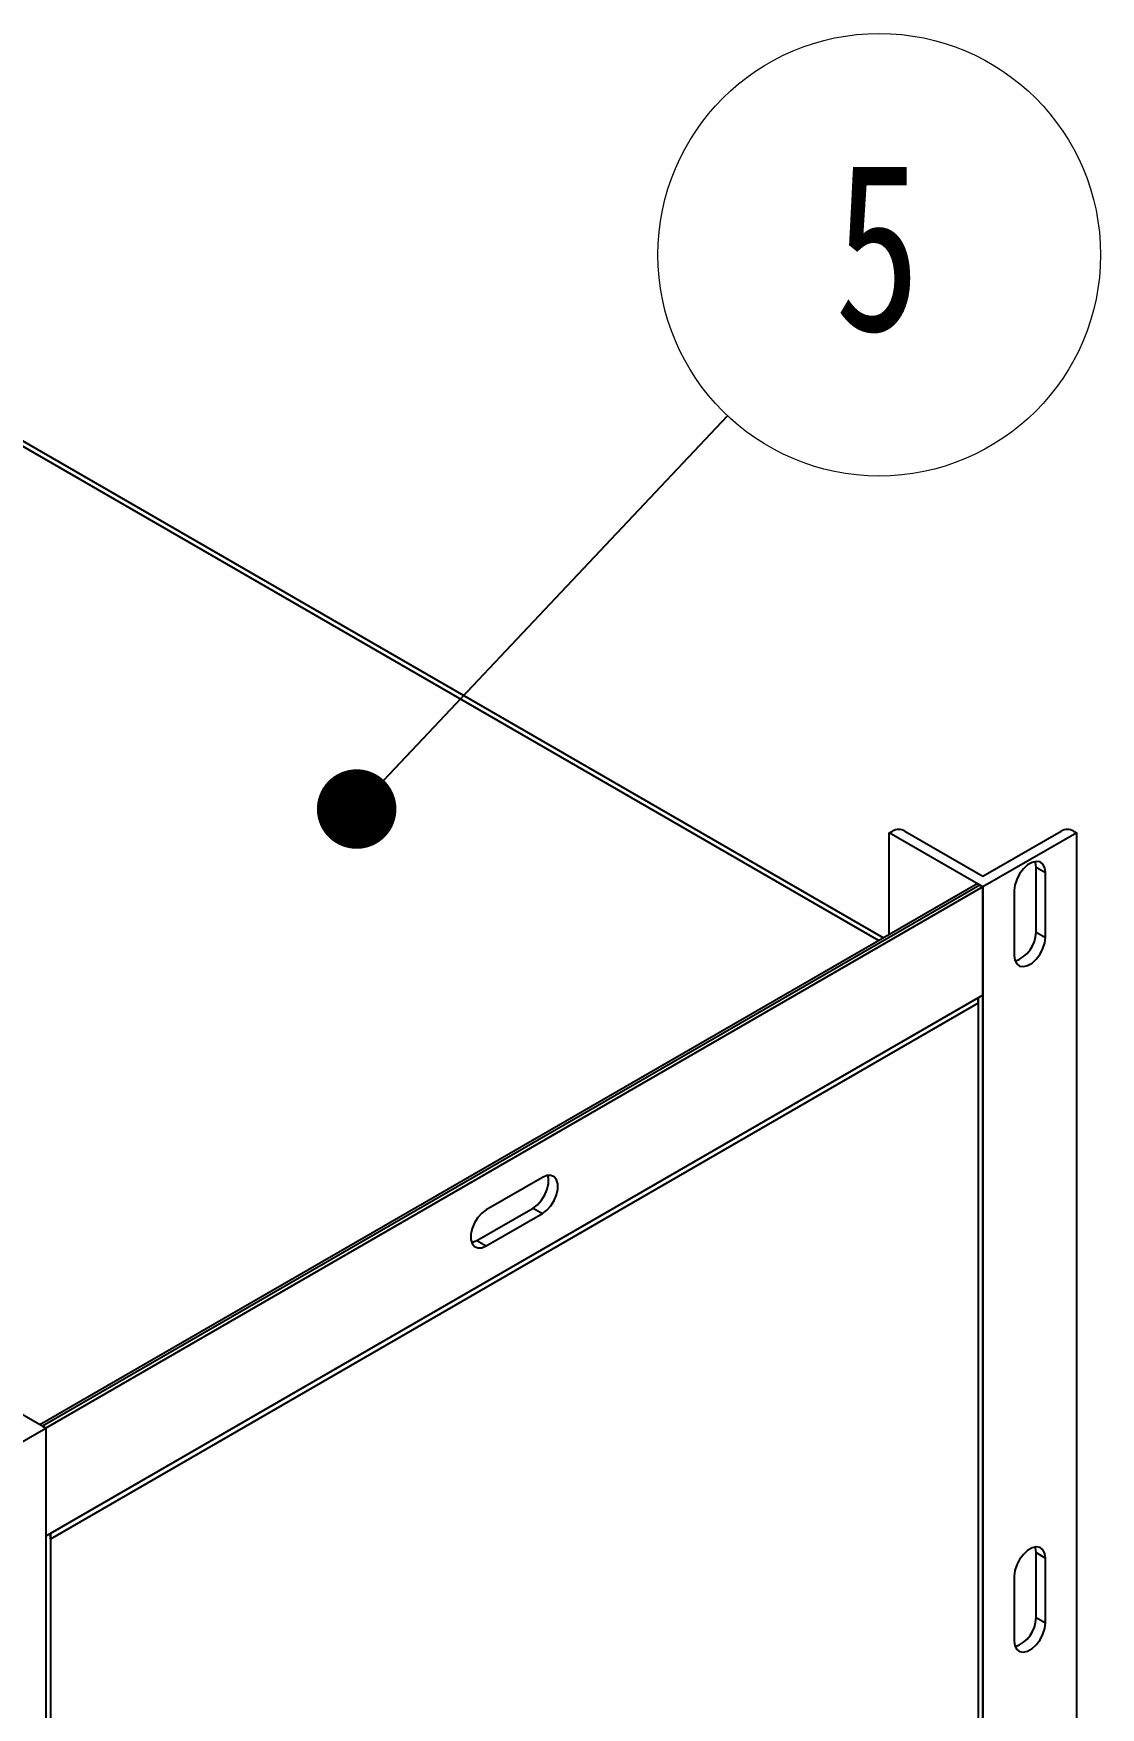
# Model space of a CAD drawing. Header units: millimetres. Extents: x 2 to 418, y 2 to 295.
# Drawn here: x 235.84 to 249.26, y 193.31 to 214.36 of the extents above; entities that cross this region are included whole.
import ezdxf

# ---------------------------------------------------------------- set-up
doc = ezdxf.new("R2010")
doc.units = ezdxf.units.MM
doc.styles.add('SLDTEXTSTYLE0', font='TXT', dxfattribs={"width": 0.75})
doc.dimstyles.new('SLDDIMSTYLE3', dxfattribs={"dimtxt": 0.18, "dimasz": 1, "dimexe": 0, "dimexo": 0.0625, "dimgap": 0, "dimtad": 0, "dimtih": 1, "dimtoh": 1, "dimdec": 0, "dimrnd": 1e-09, "dimzin": 0, "dimdsep": 46, "dimtxsty": 'Standard', "dimblk1": 'DOT', "dimblk2": 'DOT', "dimsah": 1, "dimcen": 0.09, "dimadec": 0, "dimazin": 0, "dimtfac": 1, "dimtdec": 0, "dimtofl": 0, "dimtmove": 0, "dimatfit": 3, "dimldrblk": 'DOT', "dimfxl": 1, "dimfrac": 2, "dimtolj": 1, "dimtzin": 0, "dimarcsym": 0})

# ---------------------------------------------------------------- blocks, each defined once
blk = doc.blocks.new('SW_NOTE_13')
at = {"color": 0, "linetype": 'Continuous', "lineweight": 0}
blk.add_circle((1.908, 2.024), 2.782, dxfattribs=at)
at = {"color": 0, "linetype": 'Continuous', "lineweight": 0, "insert": (1.887, 3.186), "char_height": 2.117, "attachment_point": 2, "style": 'SLDTEXTSTYLE0'}
blk.add_mtext('5', dxfattribs=at)
blk = doc.blocks.new('_DOT')
at = {"color": 0, "linetype": 'ByBlock', "lineweight": -2}
blk.add_line((-0.5, 0), (-1, 0), dxfattribs=at)
at = {"color": 0, "linetype": 'ByBlock', "const_width": 0.5}
blk.add_lwpolyline([(-0.25, 0, 1), (0.25, 0, 1)], format="xyb", close=True, dxfattribs=at)

msp = doc.modelspace()

# ---------------------------------------------------------------- linework, layer by layer
at = {"color": 7, "linetype": 'Continuous', "lineweight": 25}
for p, q in [((235.2829, 209.4834), (246.5271, 202.9922)), ((235.2999, 209.4055), (246.4682, 202.9582)), ((246.5991, 204.3115), (246.6384, 204.3342)), ((247.7777, 203.6312), (246.5991, 204.3115)), ((246.5991, 203.0338), (246.5991, 204.3115)), ((246.7956, 204.3342), (247.7777, 203.7673)), ((247.7777, 203.7673), (248.7597, 204.3342)), ((248.9562, 204.3115), (247.7777, 203.6312)), ((248.9169, 204.3342), (248.9562, 204.3115)), ((248.9562, 185.7125), (248.9562, 204.3115)), ((248.4455, 203.8806), (248.5633, 203.8126)), ((248.4455, 203.0641), (248.4455, 203.8806)), ((248.5633, 202.996), (248.5633, 203.8126)), ((247.6828, 203.6594), (235.9207, 196.8692)), ((247.7384, 203.6539), (235.9533, 196.8505)), ((247.7777, 203.6312), (235.9925, 196.8278)), ((247.7384, 203.6539), (247.7777, 203.6312)), ((247.7777, 203.6312), (247.7777, 202.2703)), ((247.7777, 185.0322), (247.7777, 203.6312)), ((248.1705, 203.5858), (248.1705, 202.7692)), ((248.4455, 203.0641), (248.5633, 202.996)), ((247.7777, 202.2703), (235.9925, 195.4669)), ((247.7777, 202.2703), (247.7187, 202.2363)), ((247.7777, 202.2703), (247.7777, 186.3931)), ((247.7187, 202.2363), (236.0515, 195.5009)), ((247.7187, 202.1682), (236.0515, 195.4329)), ((247.7187, 202.1682), (247.7187, 202.2363)), ((247.7187, 202.2363), (247.7187, 186.3591)), ((242.2387, 199.98), (241.5315, 199.5717)), ((241.4137, 199.1861), (242.1208, 199.5944)), ((241.5315, 199.1181), (242.2387, 199.5263)), ((242.1208, 199.5944), (242.2387, 199.5263)), ((241.4137, 199.1861), (241.5315, 199.1181)), ((235.9925, 196.8278), (234.814, 197.5081)), ((234.814, 196.1474), (235.9925, 196.8278)), ((235.9533, 196.8505), (235.9925, 196.8278)), ((235.9925, 196.8278), (235.9925, 195.4669)), ((235.9925, 196.8278), (235.9925, 178.2288)), ((236.0515, 195.5009), (235.9925, 195.4669)), ((235.9925, 195.4669), (235.9925, 179.5897)), ((236.0515, 195.4329), (236.0515, 195.5009)), ((236.0515, 195.5009), (236.0515, 179.6237)), ((248.4455, 195.2616), (248.5633, 195.1935)), ((248.4455, 194.445), (248.4455, 195.2616)), ((248.5633, 194.377), (248.5633, 195.1935)), ((248.1705, 194.9667), (248.1705, 194.1502)), ((248.4455, 194.445), (248.5633, 194.377))]:
    msp.add_line(p, q, dxfattribs=at)
at = {"color": 7, "linetype": 'Continuous', "lineweight": 25, "flags": 128}
for points in [[(248.5633, 203.8126), (248.5554, 203.8719), (248.5321, 203.9172), (248.4955, 203.9448), (248.4485, 203.9526), (248.3949, 203.9398), (248.339, 203.9075), (248.2853, 203.8584), (248.2383, 203.7963), (248.2017, 203.7264), (248.1784, 203.6543), (248.1705, 203.5858)], [(248.4455, 203.8806), (248.4375, 203.9399), (248.4337, 203.951)], [(248.1705, 202.7692), (248.1784, 202.7099), (248.2017, 202.6646), (248.2383, 202.637), (248.2853, 202.6292), (248.339, 202.642), (248.3949, 202.6743), (248.4485, 202.7234), (248.4955, 202.7855), (248.5321, 202.8554), (248.5554, 202.9275), (248.5633, 202.996)], [(242.1208, 199.5944), (242.1761, 199.6355), (242.227, 199.6917), (242.2692, 199.7583), (242.2995, 199.8301), (242.3152, 199.9011), (242.3152, 199.9657), (242.3055, 200.005)], [(242.2387, 199.5263), (242.294, 199.5675), (242.3448, 199.6236), (242.3871, 199.6903), (242.4173, 199.7621), (242.4331, 199.8331), (242.4331, 199.8977), (242.4173, 199.9505), (242.3871, 199.9874), (242.3448, 200.0052), (242.294, 200.0027), (242.2387, 199.98)], [(241.5315, 199.5717), (241.4762, 199.5306), (241.4254, 199.4744), (241.3831, 199.4078), (241.3529, 199.336), (241.3371, 199.265), (241.3371, 199.2004), (241.3529, 199.1476), (241.3831, 199.1107), (241.4254, 199.0928), (241.4762, 199.0954), (241.5315, 199.1181)], [(241.3469, 199.1611), (241.3584, 199.1634), (241.4137, 199.1861)], [(248.5633, 195.1935), (248.5554, 195.2528), (248.5321, 195.2981), (248.4955, 195.3258), (248.4485, 195.3336), (248.3949, 195.3208), (248.339, 195.2885), (248.2853, 195.2393), (248.2383, 195.1773), (248.2017, 195.1074), (248.1784, 195.0352), (248.1705, 194.9667)], [(248.4455, 195.2616), (248.4375, 195.3209), (248.4337, 195.332)], [(248.1705, 194.1502), (248.1784, 194.0909), (248.2017, 194.0456), (248.2383, 194.0179), (248.2853, 194.0102), (248.339, 194.0229), (248.3949, 194.0552), (248.4485, 194.1044), (248.4955, 194.1664), (248.5321, 194.2364), (248.5554, 194.3085), (248.5633, 194.377)]]:
    msp.add_lwpolyline(points, dxfattribs=at)
at = {"color": 7, "linetype": 'Continuous', "lineweight": 25}
for centre, radius, start, end in [((246.717, 204.1826), 0.1708, 62.60967, 117.39033), ((248.8383, 204.1826), 0.1708, 62.60967, 117.39033), ((247.7058, 203.6084), 0.0559, 54.38242, 114.30712), ((248.0542, 203.0686), 0.3913, 289.09856, 359.33784), ((248.0542, 194.4495), 0.3913, 289.0985, 359.33785)]:
    msp.add_arc(centre, radius, start, end, dxfattribs=at)

# ---------------------------------------------------------------- block references
at = {"color": 7, "linetype": 'Continuous', "lineweight": 0}
msp.add_blockref('SW_NOTE_13', (244.5654, 209.5556), dxfattribs=at)

# ---------------------------------------------------------------- leaders
msp.add_leader([(239.9022, 204.6103), (244.5654, 209.5556)], dimstyle='SLDDIMSTYLE3', dxfattribs=at)

doc.saveas('drawing.dxf')
